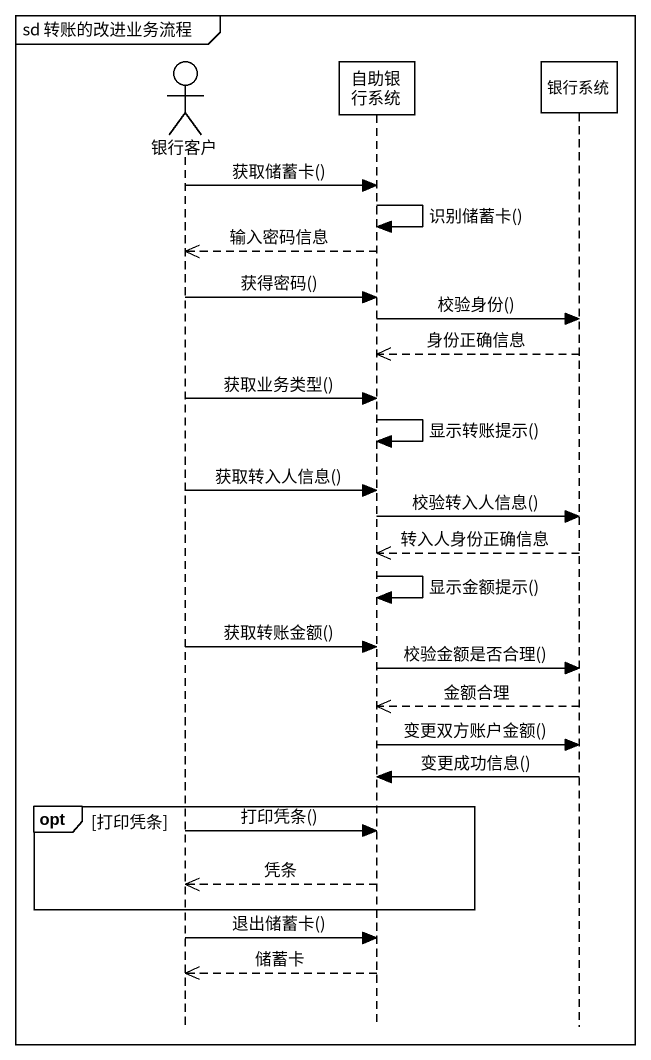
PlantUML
@startuml
mainframe sd 转账的改进业务流程
hide footbox
actor 银行客户
participant 自助银行系统
participant 银行系统

银行客户 -> 自助银行系统 : 获取储蓄卡()
自助银行系统 -> 自助银行系统 : 识别储蓄卡()
自助银行系统 -->> 银行客户 : 输入密码信息
银行客户 -> 自助银行系统 : 获得密码()
自助银行系统 -> 银行系统 : 校验身份()
银行系统 -->> 自助银行系统 : 身份正确信息
银行客户 -> 自助银行系统 : 获取业务类型()
自助银行系统 -> 自助银行系统 : 显示转账提示()
银行客户 -> 自助银行系统 : 获取转入人信息()
自助银行系统 -> 银行系统 : 校验转入人信息()
银行系统 -->> 自助银行系统 : 转入人身份正确信息
自助银行系统 -> 自助银行系统 : 显示金额提示()
银行客户 -> 自助银行系统 : 获取转账金额()
自助银行系统 -> 银行系统 : 校验金额是否合理()
银行系统 -->> 自助银行系统 : 金额合理
自助银行系统 -> 银行系统 : 变更双方账户金额()
银行系统 -> 自助银行系统 : 变更成功信息()
opt 打印凭条
  银行客户 -> 自助银行系统 : 打印凭条()
  自助银行系统 -->> 银行客户 : 凭条
end
银行客户 -> 自助银行系统 : 退出储蓄卡()
自助银行系统 -->> 银行客户 : 储蓄卡
@enduml
